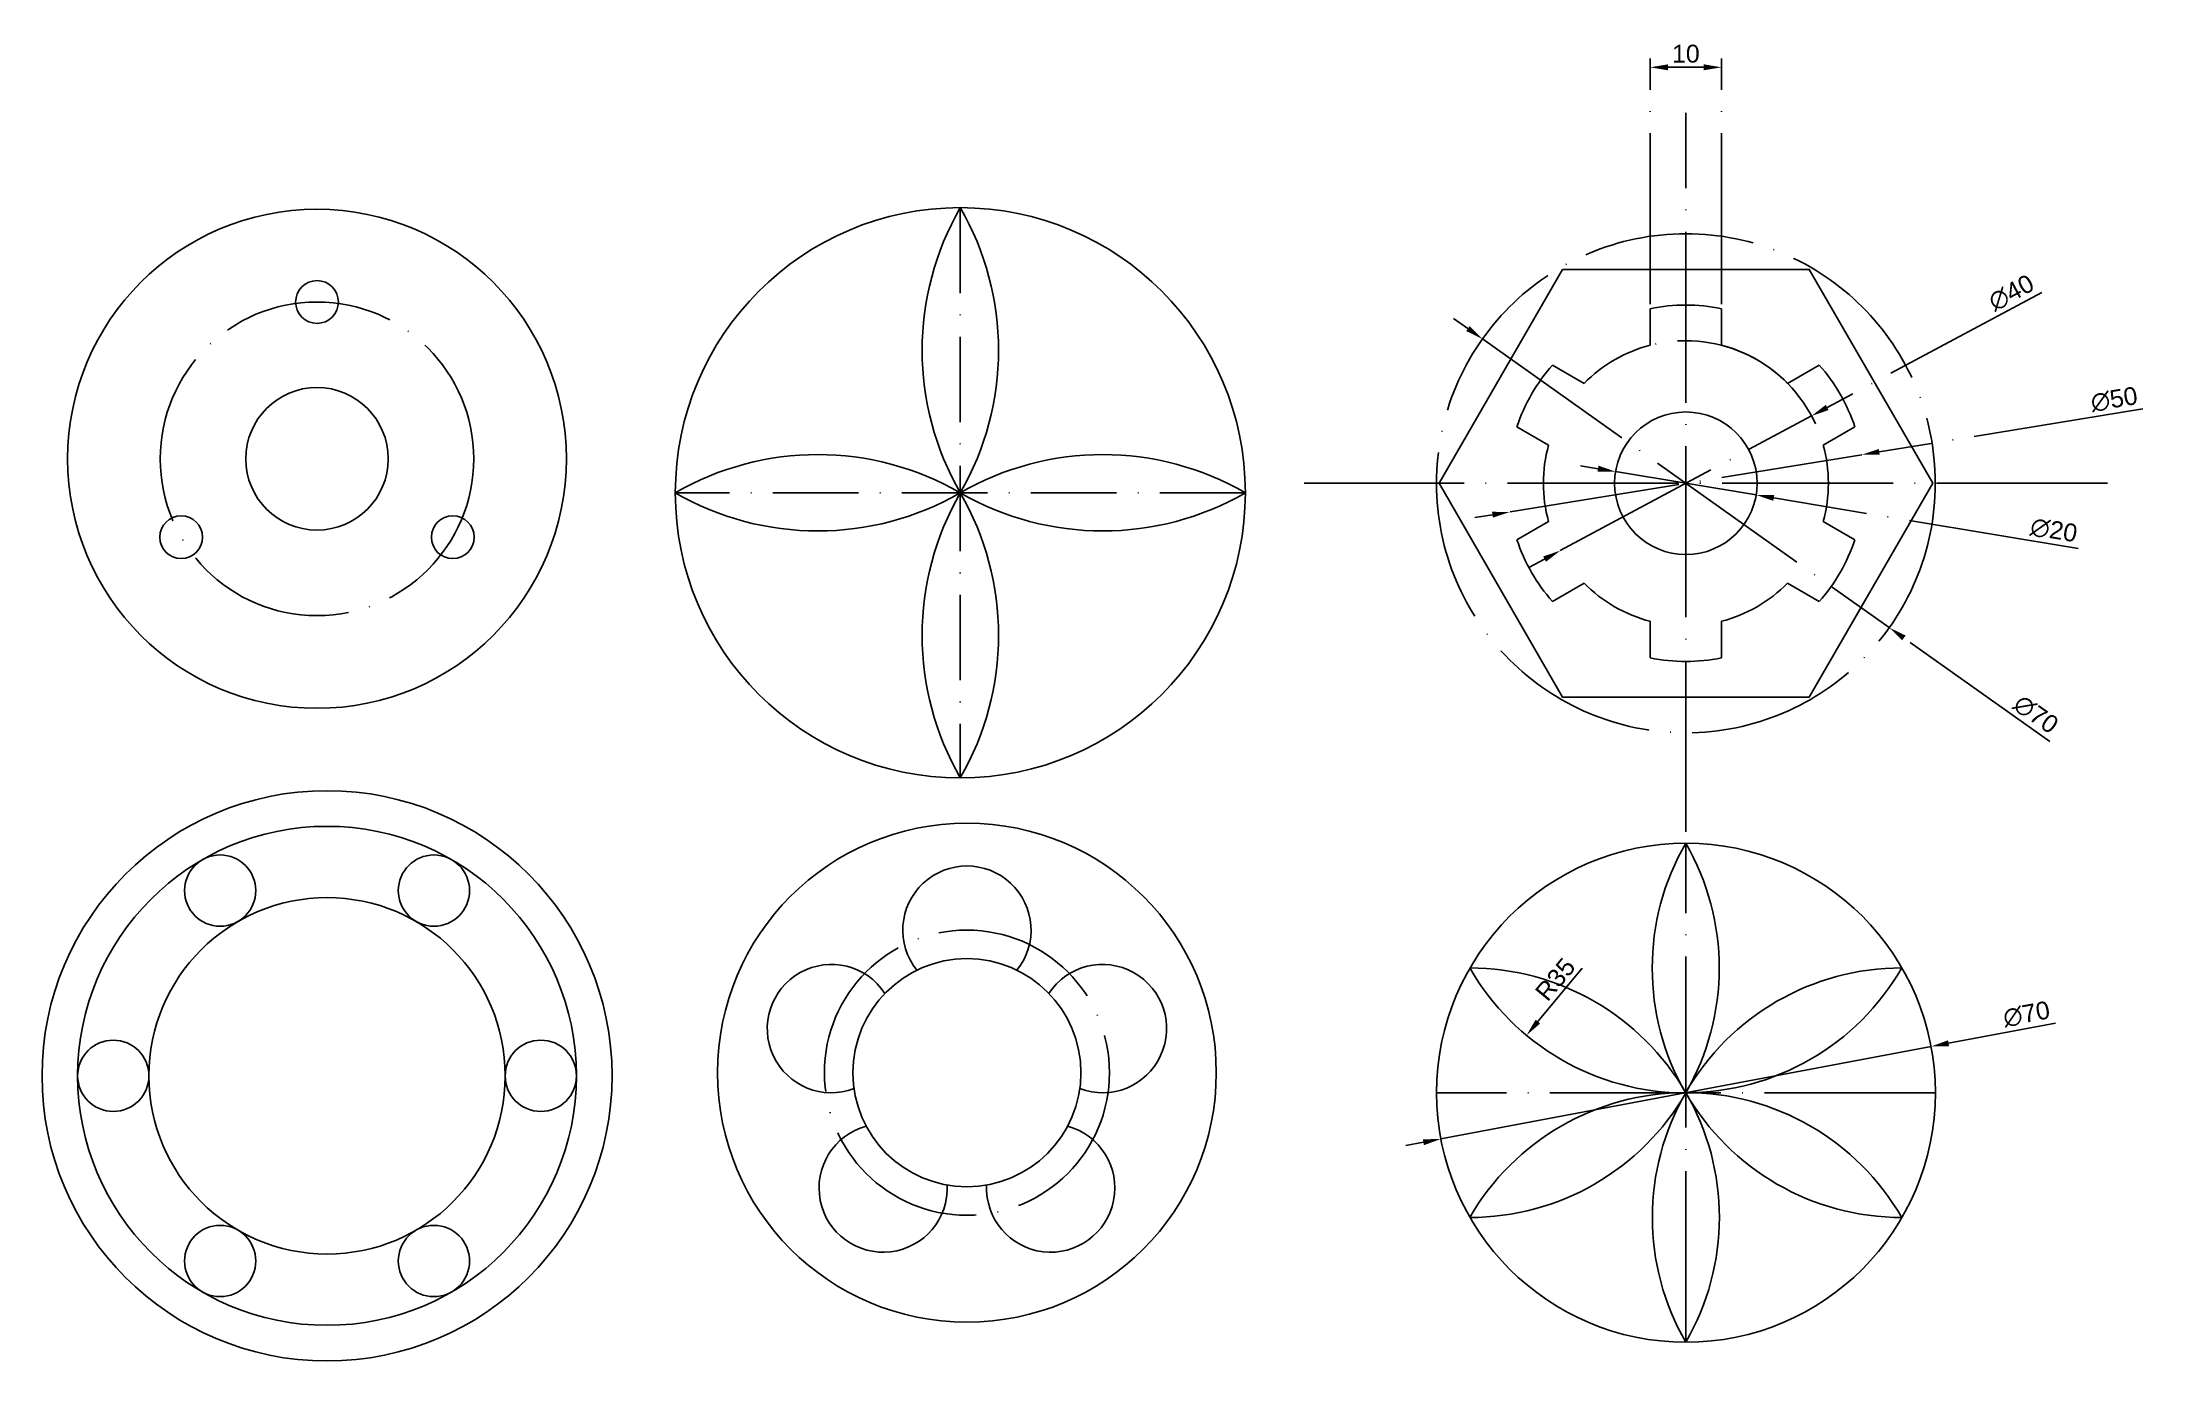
# Model space of a CAD drawing. Header units: millimetres. Extents: x 1904 to 2199, y 1541 to 1726.
import ezdxf

# ---------------------------------------------------------------- set-up
doc = ezdxf.new("R2010")
doc.units = ezdxf.units.MM
doc.linetypes.add('ACAD_ISO04W100', pattern=[30, 24, -3, 0, -3])
doc.linetypes.add('ACAD_ISO10W100', pattern=[18, 12, -3, 0, -3])
doc.styles.get("Standard").update_dxf_attribs({"font": 'arial.ttf'})
doc.dimstyles.new('ISO-25', dxfattribs={"dimtxt": 2.5, "dimasz": 2.5, "dimexe": 1.25, "dimexo": 0.625, "dimtad": 1, "dimtxsty": 'Standard', "dimcen": 2.5, "dimadec": 0, "dimazin": 0, "dimtfac": 1, "dimtmove": 0, "dimatfit": 3, "dimfxl": 1, "dimarcsym": 0})

# ---------------------------------------------------------------- blocks, each defined once
blk = doc.blocks.new('*U1')
blk.add_circle((0, 0), 5)
blk = doc.blocks.new('*U2')
at = {"color": 0, "linetype": 'ByBlock', "lineweight": -2, "transparency": 16777216}
for p, rotation in [((1929.25, 1607.32), 299.9999999999999), ((1959.25, 1607.32), 240), ((1974.25, 1581.34), 180), ((1929.25, 1555.36), 59.99999999999999), ((1959.25, 1555.36), 120)]:
    blk.add_blockref('*U1', p, dxfattribs=dict(at, rotation=rotation))
blk.add_blockref('*U1', (1914.25, 1581.34), dxfattribs=at)
blk = doc.blocks.new('*U5')
at = {"linetype": 'ByBlock'}
blk.add_circle((0, 0), 3, dxfattribs=at)
blk = doc.blocks.new('*U6')
at = {"color": 0, "linetype": 'ByBlock', "lineweight": -2, "transparency": 16777216}
blk.add_blockref('*U5', (2150.16, 1601.39), dxfattribs=at)
for p, rotation in [((2131.1, 1568.39), 120), ((2169.21, 1568.39), 240)]:
    blk.add_blockref('*U5', p, dxfattribs=dict(at, rotation=rotation))
blk = doc.blocks.new('*D7')
at = {"color": 0, "linetype": 'ACAD_ISO04W100', "lineweight": -2, "transparency": 16777216}
for p, q in [((2199.1, 1674.89), (2162.09, 1668.87)), ((2110.27, 1660.45), (2159.63, 1668.47)), ((2107.81, 1660.05), (2105.34, 1659.65))]:
    blk.add_line(p, q, dxfattribs=at)
at = {"color": 0, "linetype": 'ACAD_ISO04W100', "transparency": 16777216}
for points in [[(2162.03, 1669.28), (2162.16, 1668.46), (2159.63, 1668.47)], [(2107.74, 1660.46), (2107.87, 1659.64), (2110.27, 1660.45)]]:
    blk.add_solid(points, dxfattribs=at)
at = {"layer": 'Defpoints', "color": 0, "linetype": 'ACAD_ISO04W100', "transparency": 16777216}
for p in [(2159.63, 1668.47), (2110.27, 1660.45)]:
    blk.add_point(p, dxfattribs=at)
at = {"color": 0, "linetype": 'ACAD_ISO04W100', "transparency": 16777216, "insert": (2195.06, 1676.23), "char_height": 2.5, "attachment_point": 5, "rotation": 9.2284}
blk.add_mtext('∅50', dxfattribs=at)
blk = doc.blocks.new('*D8')
at = {"color": 0, "linetype": 'ACAD_ISO04W100', "lineweight": -2, "transparency": 16777216}
for p, q in [((2122.62, 1666.51), (2120.15, 1666.92)), ((2125.09, 1666.1), (2144.81, 1662.82)), ((2189.99, 1655.3), (2147.28, 1662.41))]:
    blk.add_line(p, q, dxfattribs=at)
at = {"color": 0, "linetype": 'ACAD_ISO04W100', "transparency": 16777216}
for points in [[(2122.69, 1666.93), (2122.55, 1666.1), (2125.09, 1666.1)], [(2147.35, 1662.82), (2147.21, 1662), (2144.81, 1662.82)]]:
    blk.add_solid(points, dxfattribs=at)
at = {"layer": 'Defpoints', "color": 0, "linetype": 'ACAD_ISO04W100', "transparency": 16777216}
for p in [(2125.09, 1666.1), (2144.81, 1662.82)]:
    blk.add_point(p, dxfattribs=at)
at = {"color": 0, "linetype": 'ACAD_ISO04W100', "transparency": 16777216, "insert": (2186.59, 1657.87), "char_height": 2.5, "attachment_point": 5, "rotation": 350.5523}
blk.add_mtext('∅20', dxfattribs=at)
blk = doc.blocks.new('*D9')
at = {"color": 0, "linetype": 'ACAD_ISO04W100', "lineweight": -2, "transparency": 16777216}
for p, q in [((2104.36, 1686.16), (2102.32, 1687.6)), ((2106.4, 1684.71), (2163.5, 1644.21)), ((2186.01, 1628.25), (2165.54, 1642.77))]:
    blk.add_line(p, q, dxfattribs=at)
at = {"color": 0, "linetype": 'ACAD_ISO04W100', "transparency": 16777216}
for points in [[(2104.6, 1686.5), (2104.12, 1685.82), (2106.4, 1684.71)], [(2165.78, 1643.11), (2165.3, 1642.43), (2163.5, 1644.21)]]:
    blk.add_solid(points, dxfattribs=at)
at = {"layer": 'Defpoints', "color": 0, "linetype": 'ACAD_ISO04W100', "transparency": 16777216}
for p in [(2106.4, 1684.71), (2163.5, 1644.21)]:
    blk.add_point(p, dxfattribs=at)
at = {"color": 0, "linetype": 'ACAD_ISO04W100', "transparency": 16777216, "insert": (2184.07, 1632.04), "char_height": 2.5, "attachment_point": 5, "rotation": 324.6548}
blk.add_mtext('∅70', dxfattribs=at)
blk = doc.blocks.new('*D10')
at = {"color": 0, "linetype": 'ACAD_ISO04W100', "lineweight": -2, "transparency": 16777216}
for p, q in [((2184.89, 1691.23), (2154.78, 1675.09)), ((2117.32, 1655.01), (2152.58, 1673.91)), ((2115.12, 1653.83), (2112.92, 1652.65))]:
    blk.add_line(p, q, dxfattribs=at)
blk.add_arc((2134.95, 1664.46), 20, 24.6151, 102.687, dxfattribs=at)
at = {"color": 0, "linetype": 'ACAD_ISO04W100', "transparency": 16777216}
for points in [[(2154.58, 1675.46), (2154.98, 1674.73), (2152.58, 1673.91)], [(2114.92, 1654.2), (2115.32, 1653.46), (2117.32, 1655.01)]]:
    blk.add_solid(points, dxfattribs=at)
at = {"layer": 'Defpoints', "color": 0, "linetype": 'ACAD_ISO04W100', "transparency": 16777216}
for p in [(2152.58, 1673.91), (2117.32, 1655.01)]:
    blk.add_point(p, dxfattribs=at)
at = {"color": 0, "linetype": 'ACAD_ISO04W100', "transparency": 16777216, "insert": (2180.63, 1691.19), "char_height": 2.5, "attachment_point": 5, "rotation": 28.1961}
blk.add_mtext('∅40', dxfattribs=at)
blk = doc.blocks.new('*U11')
at = {"linetype": 'ACAD_ISO04W100'}
for p, q in [((-5, 2.31), (-5, -2.82)), ((5, 2.31), (5, -2.82))]:
    blk.add_line(p, q, dxfattribs=at)
at = {"linetype": 'ByBlock'}
blk.add_arc((0, -22.18), 25, 78.463, 101.537, dxfattribs=at)
blk = doc.blocks.new('*U12')
at = {"color": 0, "linetype": 'ByBlock', "lineweight": -2, "transparency": 16777216}
blk.add_blockref('*U11', (2150, 1672.18), dxfattribs=at)
for p, rotation in [((2130.79, 1661.09), 59.99999999999999), ((2169.21, 1661.09), 299.9999999999999), ((2130.79, 1638.91), 120), ((2169.21, 1638.91), 240), ((2150, 1627.82), 180)]:
    blk.add_blockref('*U11', p, dxfattribs=dict(at, rotation=rotation))
blk = doc.blocks.new('*D13')
at = {"color": 0, "linetype": 'ACAD_ISO04W100', "lineweight": -2, "transparency": 16777216}
for p, q in [((2129.95, 1689.58), (2129.95, 1724.07)), ((2132.45, 1722.82), (2137.45, 1722.82)), ((2139.95, 1689.58), (2139.95, 1724.07))]:
    blk.add_line(p, q, dxfattribs=at)
at = {"color": 0, "linetype": 'ACAD_ISO04W100', "transparency": 16777216}
for points in [[(2132.45, 1723.24), (2132.45, 1722.4), (2129.95, 1722.82)], [(2137.45, 1723.24), (2137.45, 1722.4), (2139.95, 1722.82)]]:
    blk.add_solid(points, dxfattribs=at)
at = {"layer": 'Defpoints', "color": 0, "linetype": 'ACAD_ISO04W100', "transparency": 16777216}
for p in [(2139.95, 1722.82), (2129.95, 1688.96), (2139.95, 1688.96)]:
    blk.add_point(p, dxfattribs=at)
at = {"color": 0, "linetype": 'ACAD_ISO04W100', "transparency": 16777216, "insert": (2134.95, 1724.72), "char_height": 2.5, "attachment_point": 5}
blk.add_mtext('10', dxfattribs=at)
blk = doc.blocks.new('*U14')
for centre, start, end in [((30.3, -0.01), 149.9455, 210), ((-30.3, 0.01), 330, 30)]:
    blk.add_arc(centre, 35, start, end)
blk = doc.blocks.new('*U15')
at = {"color": 0, "linetype": 'ByBlock', "lineweight": -2, "transparency": 16777216}
blk.add_blockref('*U14', (2134.96, 1596.45), dxfattribs=at)
for p, rotation in [((2119.82, 1587.7), 59.99999999999999), ((2150.11, 1587.72), 299.9999999999999), ((2119.83, 1570.22), 120), ((2150.11, 1570.23), 240), ((2134.98, 1561.48), 180)]:
    blk.add_blockref('*U14', p, dxfattribs=dict(at, rotation=rotation))
blk = doc.blocks.new('*D16')
at = {"color": 0, "lineweight": -2, "transparency": 16777216}
blk.add_line((2120.4, 1596.44), (2114.18, 1588.94), dxfattribs=at)
at = {"color": 0, "transparency": 16777216}
blk.add_solid([(2113.86, 1589.21), (2114.5, 1588.68), (2112.58, 1587.02)], dxfattribs=at)
at = {"layer": 'Defpoints', "color": 0, "transparency": 16777216}
for p in [(2134.95, 1613.94), (2112.58, 1587.02)]:
    blk.add_point(p, dxfattribs=at)
at = {"color": 0, "transparency": 16777216, "insert": (2116.63, 1594.87), "char_height": 2.5, "attachment_point": 5, "rotation": 50.2687}
blk.add_mtext('R35', dxfattribs=at)
blk = doc.blocks.new('*D17')
at = {"color": 0, "lineweight": -2, "transparency": 16777216}
for p, q in [((2186.83, 1588.74), (2171.82, 1585.91)), ((2100.57, 1572.48), (2169.36, 1585.45)), ((2098.12, 1572.02), (2095.66, 1571.56))]:
    blk.add_line(p, q, dxfattribs=at)
at = {"color": 0, "transparency": 16777216}
for points in [[(2171.74, 1586.32), (2171.9, 1585.5), (2169.36, 1585.45)], [(2098.04, 1572.43), (2098.19, 1571.61), (2100.57, 1572.48)]]:
    blk.add_solid(points, dxfattribs=at)
at = {"layer": 'Defpoints', "color": 0, "transparency": 16777216}
for p in [(2169.36, 1585.45), (2100.57, 1572.48)]:
    blk.add_point(p, dxfattribs=at)
at = {"color": 0, "transparency": 16777216, "insert": (2182.76, 1589.98), "char_height": 2.5, "attachment_point": 5, "rotation": 10.6736}
blk.add_mtext('∅70', dxfattribs=at)

msp = doc.modelspace()

# ---------------------------------------------------------------- linework, layer by layer
at = {"linetype": 'ACAD_ISO04W100'}
for p, q in [((2134.95, 1615.559), (2134.95, 1716.435)), ((2194.133, 1664.463), (2081.397, 1664.463)), ((2134.967, 1543.966), (2134.967, 1613.966)), ((2169.967, 1578.966), (2099.967, 1578.966))]:
    msp.add_line(p, q, dxfattribs=at)
at = {"linetype": 'ACAD_ISO10W100'}
for p, q in [((2033.125, 1703.128), (2033.125, 1623.128)), ((2073.125, 1663.128), (1993.125, 1663.128))]:
    msp.add_line(p, q, dxfattribs=at)
at = {"linetype": 'ByBlock'}
msp.add_lwpolyline([(2117.63, 1694.463), (2100.309, 1664.463), (2117.63, 1634.463), (2152.271, 1634.463), (2169.591, 1664.463), (2152.271, 1694.463)], close=True, dxfattribs=at)
for centre, radius in [((1942.84, 1667.894), 35), ((2033.125, 1663.128), 40), ((1942.84, 1667.894), 10), ((2134.95, 1664.463), 10)]:
    msp.add_circle(centre, radius, dxfattribs=at)
at = {"linetype": 'ACAD_ISO04W100'}
for centre, radius in [((2134.95, 1664.463), 35), ((1942.84, 1667.894), 22), ((2034.053, 1581.777), 20)]:
    msp.add_circle(centre, radius, dxfattribs=at)
for centre, radius in [((1944.249, 1581.337), 40), ((1944.249, 1581.337), 35), ((2034.053, 1581.777), 35), ((2134.967, 1578.966), 35), ((1944.249, 1581.337), 25), ((2034.053, 1581.777), 16)]:
    msp.add_circle(centre, radius)
at = {"linetype": 'ByBlock'}
for centre, radius, start, end in [((2067.766, 1683.128), 40, 150, 210), ((2067.766, 1683.128), 40, 150, 210), ((1998.484, 1683.128), 40, 330, 30), ((2013.125, 1628.487), 40, 60, 120), ((2053.125, 1628.487), 40, 60, 120), ((2013.125, 1697.769), 40, 240, 300), ((2067.766, 1643.128), 40, 150, 210), ((1998.484, 1643.128), 40, 330, 30), ((2053.125, 1697.769), 40, 240, 300), ((2134.95, 1664.463), 25, 198.46304, 221.53696), ((2134.95, 1664.463), 25, 258.46304, 281.53696)]:
    msp.add_arc(centre, radius, start, end, dxfattribs=at)
for centre, radius, start, end in [((2134.95, 1664.463), 20, 104.47751, 135.52249), ((2134.95, 1664.463), 20, 44.47751, 75.52249), ((2134.95, 1664.463), 20, 164.47751, 195.52249), ((2134.95, 1664.463), 20, 344.47751, 15.52249), ((2134.95, 1664.463), 20, 224.47751, 255.52249), ((2134.95, 1664.463), 20, 284.47751, 315.52249), ((2034.053, 1601.777), 9, 321.31781, 218.68219), ((2015.032, 1587.958), 9, 33.31781, 290.68219), ((2053.074, 1587.958), 9, 249.31781, 146.68219), ((2022.298, 1565.597), 9, 105.31781, 2.68219), ((2045.809, 1565.597), 9, 177.31781, 74.68219)]:
    msp.add_arc(centre, radius, start, end)

# ---------------------------------------------------------------- block references
msp.add_blockref('*U6', (-207.317, 88.503), dxfattribs=at)
at = {"linetype": 'ACAD_ISO04W100'}
msp.add_blockref('*U12', (-15.05, 14.463), dxfattribs=at)
for name, p in [('*U2', (0, 0)), ('*U15', (-0.033, 0))]:
    msp.add_blockref(name, p)

# ---------------------------------------------------------------- dimensions: what is measured, and where the dimension line sits
dim = msp.add_linear_dim(base=(2139.95, 1722.821), p1=(2129.95, 1688.957), p2=(2139.95, 1688.957), dimstyle='ISO-25', dxfattribs=at)
dim.commit()
dim.dimension.update_dxf_attribs({"geometry": '*D13', "text_midpoint": (2134.95, 1724.723)})
for p1, p2, picture, middle in [((2117.323, 1655.013), (2152.577, 1673.912), '*D10', (2181.564, 1689.453)), ((2106.401, 1684.71), (2163.499, 1644.215), '*D9', (2182.931, 1630.434)), ((2110.274, 1660.453), (2159.627, 1668.472), '*D7', (2195.379, 1674.281)), ((2125.086, 1666.104), (2144.815, 1662.821), '*D8', (2186.27, 1655.923))]:
    dim = msp.add_diameter_dim_2p(p1=p1, p2=p2, dimstyle='ISO-25', dxfattribs=at)
    dim.commit()
    dim.dimension.update_dxf_attribs({"geometry": picture, "text_midpoint": middle, "dimtype": 163})
dim = msp.add_radius_dim(center=(2134.95, 1613.938), mpoint=(2112.579, 1587.021), dimstyle='ISO-25')
dim.commit()
dim.dimension.update_dxf_attribs({"geometry": '*D16', "text_midpoint": (2118.089, 1593.651), "dimtype": 164})
dim = msp.add_diameter_dim_2p(p1=(2100.572, 1572.484), p2=(2169.361, 1585.449), dimstyle='ISO-25')
dim.commit()
dim.dimension.update_dxf_attribs({"geometry": '*D17', "text_midpoint": (2183.122, 1588.043), "dimtype": 163})

doc.saveas('drawing.dxf')
